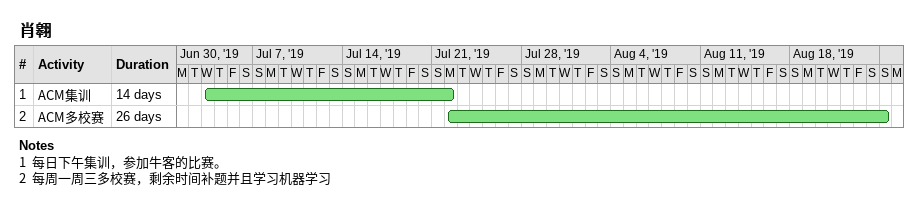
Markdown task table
肖翱

| ID | Task | Duration | Start | Finish |
|---|---|---|---|---|
| 1 | ACM集训 | 14d | 2019-07-03 | 2019-07-22 |
| 2 | ACM多校赛 | 26d | 2019-07-22 | 2019-08-25 |

Notes
- 1: 每日下午集训，参加牛客的比赛。
- 2: 每周一周三多校赛，剩余时间补题并且学习机器学习
